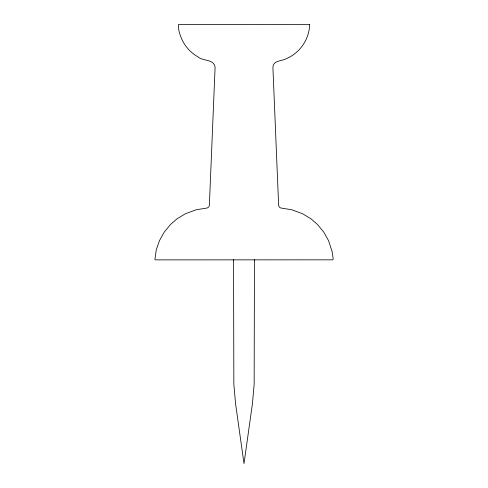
<?xml version="1.0" encoding="UTF-8"?>
<svg xmlns="http://www.w3.org/2000/svg" width="488" height="488" viewBox="0 0 488 488"><rect width="100%" height="100%" fill="white"/><g stroke="black" fill="none" stroke-linecap="round" stroke-linejoin="round"><path stroke-width="0.73" d="M254.449 259.488L254.15 384.276L252.448 403.625L244 463.6L235.551 403.625L233.85 384.276L233.551 259.488M309.685 24.668C309.325 34.617 304.921 44.341 297.692 51.191C293.782 54.918 289.085 57.816 283.998 59.64C279.746 61.104 273.005 61.195 272.902 67.228L278.648 205.655L279.532 207.229L280.667 207.967L291.806 209.767L302.664 213.781L311.13 218.959L317.377 224.382L323.709 232.026L328.564 240.682L332.163 251.68L333.225 259.055L332.706 259.836L155.544 259.878L154.903 259.537L156.209 250.069L159.436 240.682L164.291 232.026L170.623 224.382L176.869 218.959L185.336 213.781L196.194 209.767L207.333 207.967L208.766 206.888L209.352 205.655L215.098 67.228C213.915 58.78 202.923 61.421 197.707 56.724C191.68 53.259 186.629 48.141 183.238 42.078C180.548 36.844 177.864 30.128 178.596 24.4L309.685 24.668"/></g></svg>
